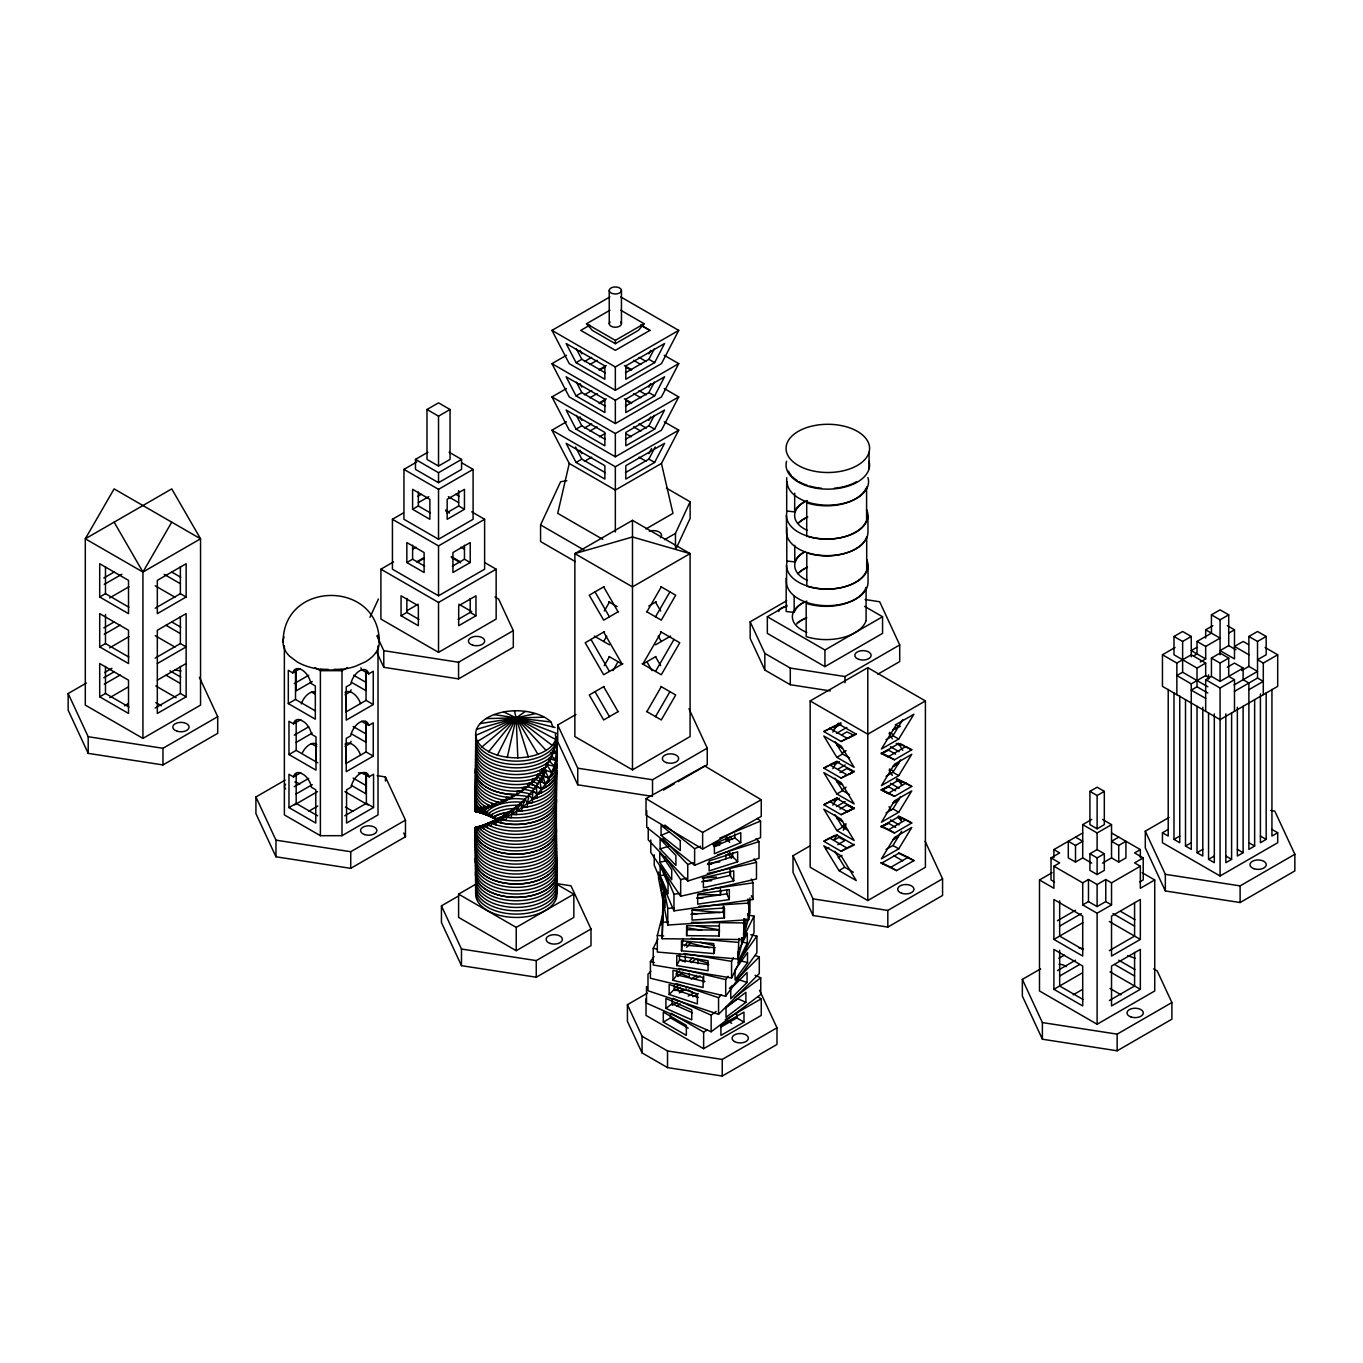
<?xml version="1.0" encoding="UTF-8"?>
<svg xmlns="http://www.w3.org/2000/svg" width="1363" height="1363" viewBox="0 0 1363 1363"><rect width="100%" height="100%" fill="white"/><g stroke="black" fill="none" stroke-linecap="round" stroke-linejoin="round"><path stroke-width="1.5" d="M744.283 919.105L743.67 939.55L662.197 938.732L663.048 893.464M663.117 904.572L662.622 921.303L662.622 911.319M662.197 938.732L663.117 908.065M686.816 929.77L719.391 930.094L719.221 935.989L686.628 935.648L686.816 925.784M698.06 894.605L720.465 894.827L720.584 890.908M743.67 939.55L743.789 918.832M532.32 799.059L532.95 790.472L537.192 794.493L537.192 797.832L532.32 799.059L537.192 794.493M476.334 782.038A40.737 23.529 0 0 0 491.77 806.64L496.422 804.8L496.592 802.858M556.036 743.022L556.581 736.65L556.036 743.022A40.737 23.529 0 0 1 508.757 760.724A40.737 23.529 0 0 1 476.079 734.214M555.388 740.91A40.737 23.529 0 0 1 557.092 746.975L556.496 753.364L550.465 753.006M485.313 807.288A32.593 18.826 0 0 0 483.269 812.058L483.269 808.719L483.269 812.058L475.176 811.53L484.018 812.927A32.593 18.826 0 0 1 489.521 806.197M283.112 642.314C282.788 579.837 379.578 579.837 379.272 642.314M483.541 812.041L484.018 809.605L484.018 812.927L475.517 811.53L484.018 812.927M554.417 749.411L555.661 743.108L554.417 749.411A40.737 23.529 0 0 1 506.065 763.723A40.737 23.529 0 0 1 476.079 737.57M550.72 753.16L556.803 753.535L555.559 759.838L549.664 759.021M532.95 790.472L529.065 794.799L532.422 799.246L532.422 802.568L527.311 803.437L529.134 794.936L525.045 798.957L527.362 803.625L527.362 806.947L522.114 807.424L520.87 802.807L525.079 799.11L522.114 807.424L532.422 799.246A40.737 23.529 0 0 0 555.917 773.111M507.257 757.487L516.168 717.892L514.498 711.026M566.446 421.814L551.964 430.18L569.257 463.454L557.723 513.357L602.753 539.339M555.712 819.657A40.737 23.529 0 0 1 522.387 847.224A40.737 23.529 0 0 1 475.363 827.375L475.363 830.697L475.363 827.375L479.691 827.034M743.142 938.766L737.911 959.007L657.324 952.038L657.324 935.41L663.082 913.159M660.936 924.778L662.861 917.333M714.74 949.704L713.735 953.589L681.5 950.812L682.999 939.005M737.911 959.007L738.95 938.323M747.861 903.925L748.9 899.887M743.448 924.284L744.897 918.713M742.494 938L741.523 941.714L741.523 937.727M743.448 934.268L746.345 919.105M744.198 934.728L749.957 912.477L749.957 897.91M552.254 755.477L554.145 749.275L552.254 752.155L552.254 755.477A40.737 23.529 0 0 1 503.577 766.653A40.737 23.529 0 0 1 476.062 740.927M549.119 760.298L553.923 766.142L555.848 759.941A40.737 23.529 0 0 0 556.547 750.723M549.408 761.44L551.93 755.409L549.408 758.101L549.408 761.44A40.737 23.529 0 0 1 501.073 769.482A40.737 23.529 0 0 1 476.045 744.266M556.172 756.431A40.737 23.529 0 0 1 551.964 772.344L548.795 778.171L544.774 770.095L542.27 775.411L548.795 778.171L551.93 775.683L551.93 772.361L544.57 770.01L546.614 764.524L551.657 772.242L554.213 766.227A40.737 23.529 0 0 0 556.888 756.158M484.342 812.842L485.381 810.457L485.381 813.796L476.505 811.701L485.381 813.796A32.593 18.826 0 0 1 523.716 802.517M369.969 617.286L378.437 599.039M575.237 561.573L540.566 541.554L540.566 524.925L560.602 481.752L566.838 480.781M675.469 547.926L675.469 533.376L690.121 501.788L666.405 488.09M676.321 548.147L690.121 518.417L690.121 501.788M747.844 915.101L754.029 916.123L754.029 932.769L731.573 977.987L653.235 965.021L653.235 948.392L657.92 938.971M676.747 965.583L676.747 955.599L708.079 960.796L708.079 970.763L676.747 965.583L679.541 959.927L679.541 953.947M731.573 977.987L731.573 961.358L733.447 957.593M741.864 940.623L754.029 916.123M739.206 949.312L747.299 933.025L747.299 943.009L738.303 961.085L738.303 951.118M497.274 755.375L516.168 717.892L525.079 711.571M520.819 802.96L516.73 811.002L522.046 810.951L520.819 802.96L516.56 806.351L516.73 811.002L522.046 807.612A40.737 23.529 0 0 0 555.831 779.755M648.873 353.852L650.679 350.376M625.464 372.815L648.873 359.304L654.291 348.877M654.632 362.626L664.582 343.51L625.821 365.88L625.821 379.255L654.632 362.626L648.873 359.304M648.873 387.126L650.679 383.65M620.778 296.93L678.723 330.391L661.447 363.648L615.343 390.261L569.257 363.648L551.964 330.391L609.908 296.93M625.464 406.089L648.873 392.578L654.291 382.134M654.632 395.9L664.582 376.784L625.821 399.155L625.821 412.529L654.632 395.9L648.873 392.578M648.873 420.383L650.679 416.908M664.241 355.283L678.723 363.648L661.447 396.923L615.343 423.535L569.257 396.923L551.964 363.648L566.446 355.283M625.464 439.346L648.873 425.835L654.291 415.408M654.632 429.158L664.582 410.042L625.821 432.412L625.821 445.803L654.632 429.158L648.873 425.835M648.873 453.658L651.582 448.444M664.241 388.557L678.723 396.923L661.447 430.18L615.343 456.792L569.257 430.18L551.964 396.923L566.446 388.557M625.464 472.62L648.873 459.11L655.194 446.945M654.632 462.432L664.582 443.316L625.821 465.686L625.821 479.06L654.632 462.432L648.873 459.11M569.257 463.454L615.343 490.067L661.447 463.454L678.723 430.18L664.241 421.814M545.967 767.148L549.068 761.321L545.967 763.825L545.967 767.148A40.737 23.529 0 0 1 498.568 772.191A40.737 23.529 0 0 1 475.994 747.606M539.561 780.59L542.491 775.496L549.068 778.256L549.068 781.578L545.404 783.81L539.561 780.59L542.491 778.818A32.593 18.826 0 0 1 539.68 780.743L536.358 785.599L541.418 789.245L545.558 787.32A40.737 23.529 0 0 0 556.837 770.521M142.928 738.388L200.548 705.114L200.548 538.794L114.117 488.891L85.307 538.794L85.307 705.114L142.928 738.388L142.928 572.051L171.738 522.148M604.286 611.033L609.431 602.139M603.673 641.496L606.739 636.163M604.286 665.655L609.431 656.745M612.924 670.647L618.069 661.736M646.88 611.834L661.294 586.891M655.518 616.826L669.932 591.866M642.808 664.088L661.294 632.074M655.518 671.431L674.004 639.417M646.88 711.639L661.294 686.679M655.518 716.631L669.932 691.671M832.844 732.05L838.279 723.157M832.844 768.647L837.189 761.525M832.844 805.226L837.189 798.122M886.052 739.7L892.969 735.713L902.715 719.766M833.952 840L837.206 834.684M898.728 739.036L913.892 714.246L896.598 724.213L881.435 749.02L898.728 739.036L892.969 735.713M843.322 830.22L845.503 826.659M886.052 776.297L892.969 772.31L900.568 759.873M898.728 775.632L911.762 754.301L894.469 764.285L881.435 785.616L898.728 775.632L892.969 772.31M886.052 812.893L892.969 808.906L900.568 796.469M898.728 812.229L911.762 790.898L894.469 800.882L881.435 822.213L898.728 812.229L892.969 808.906M886.052 849.49L892.969 845.503L901.659 831.277M898.728 848.825L911.762 827.494L894.469 837.478L881.435 858.809L898.728 848.825L892.969 845.503M552.697 726.53L551.061 721.93A40.737 23.529 0 0 0 489.283 716.734A40.737 23.529 0 0 0 491.14 752.751A40.737 23.529 0 0 0 552.271 745.442L556.036 739.7M541.878 772.668L545.541 767.113L541.878 769.328L541.878 772.668A40.737 23.529 0 0 1 495.979 774.746A40.737 23.529 0 0 1 476.011 750.792M511.346 814.188L516.475 806.487L516.628 814.529L511.346 814.188L516.628 811.206A40.737 23.529 0 0 0 555.865 783.163M503.203 800.064L501.243 802.977L496.353 805.005L496.353 801.683L501.311 802.79L506.406 800.388L501.243 799.655L501.243 802.977A40.737 23.529 0 0 1 476.386 775.479M553.923 766.142L555.848 763.28L555.848 759.941L549.902 759.106M503.901 815.142L500.937 819.521L500.937 822.86L496.285 821.378L503.901 815.142L496.285 821.378L500.937 819.521A40.737 23.529 0 0 0 541.878 815.653A40.737 23.529 0 0 0 555.712 793.079M483.695 826.711L484.291 825.808L475.687 827.375L476.454 830.408L476.454 827.085A40.737 23.529 0 0 0 524.976 843.646A40.737 23.529 0 0 0 555.695 816.369M476.505 811.701L485.671 813.796L487.255 811.513L487.255 814.835A32.593 18.826 0 0 1 519.524 805.363M750.774 934.694L756.874 936.16L756.874 952.788L725.695 996.268L650.407 978.259L650.407 961.631L654.001 956.605M684.635 945.905L687.105 942.48L709.288 947.779M672.981 980.338L672.981 970.354L703.104 977.544L703.104 987.528L672.981 980.338L676.883 974.903L676.883 970.899M725.695 996.268L725.695 979.622L728.081 976.283M737.69 962.908L756.874 936.16M747.52 962.499L735.049 979.895L735.049 969.911L747.52 952.533L747.52 962.499L739.99 960.711M536.375 785.787L536.903 794.373L541.469 789.467L536.375 785.787L532.746 790.37L536.903 794.373L541.469 792.789L541.469 789.467A40.737 23.529 0 0 0 556.547 773.707M488.567 751.831L516.168 717.892L535.08 713.684M516.475 806.487L512.232 809.554L511.261 817.698L506.099 816.965L512.164 809.69L508.041 812.433L505.98 820.458L501.022 819.35L503.969 815.006L507.939 812.569L501.022 819.35L505.98 817.136A40.737 23.529 0 0 0 555.78 789.79M620.744 310.219L644.154 323.73L638.395 330.391L615.343 343.697L592.309 330.391L586.533 323.747L609.942 310.219M532.66 782.566L537.209 777.643L532.66 779.244L532.66 782.566A40.737 23.529 0 0 1 491.447 779.721A40.737 23.529 0 0 1 475.96 757.487M551.657 772.242L554.213 769.55L554.213 766.227L546.393 764.456M499.965 817.391L491.736 823.013L499.965 817.391L496.03 821.514L491.736 823.013L496.03 824.836L496.03 821.514A40.737 23.529 0 0 0 539.714 819.913A40.737 23.529 0 0 0 555.695 796.384M485.671 813.796L487.255 814.835L478.174 812.058L487.511 814.887L489.59 812.757L489.59 816.079A32.593 18.826 0 0 1 515.282 808.532M650.884 971.223L647.987 974.136L647.987 990.765L718.557 1014.293L759.293 973.557L759.293 956.911L755.255 955.565M686.628 947.251L690.99 942.889M676.44 974.068L679.353 971.155M689.542 960.966L692.455 958.053L708.13 963.283M669.148 994.496L669.148 984.512L697.379 993.934L697.379 1003.901L669.148 994.496L674.242 989.402L674.242 985.415M718.557 1014.293L718.557 997.665L721.453 994.751M736.02 980.201L759.293 956.911M729.358 988.396L732.323 985.432M747.077 982.45L730.772 998.738L730.772 988.754L747.077 972.466L747.077 982.45L738.252 979.503M527.617 786.962L532.49 782.396L527.617 783.64L527.617 786.962A40.737 23.529 0 0 1 475.874 760.844M481.752 747.111L516.168 717.892L543.769 717.228M483.439 810.286L484.598 809.315L475.38 810.968L475.38 807.646L476.829 810.593L483.439 810.286L475.38 810.968A40.737 23.529 0 0 1 475.431 803.897M476.573 762.156A40.737 23.529 0 0 0 522.455 790.966L527.549 786.775A32.593 18.826 0 0 1 535.165 789.143M542.27 775.411L544.774 773.417M496.234 819.316L487.562 824.274L496.234 819.316L491.379 823.099L487.562 824.274L491.379 826.421L491.379 823.099A40.737 23.529 0 0 0 537.431 824.121A40.737 23.529 0 0 0 555.678 799.689M487.511 814.887L489.59 816.079L480.458 812.604L489.828 816.147L492.384 814.188L492.384 817.51A32.593 18.826 0 0 1 511.057 812.024A32.593 18.826 0 0 0 495.536 815.858L492.571 817.63L486.778 814.375L495.536 819.197A32.593 18.826 0 0 1 502.896 816.658M676.014 973.966L679.387 971.427M691.228 962.517L696.306 958.7M677.735 975.993L682.71 972.262M677.922 976.164L681.227 973.676L689.32 977.254L689.32 973.267M674.429 988.465L677.735 985.977M676.014 990.594L679.387 988.056M691.228 979.145L696.306 975.329M665.911 1008.399L665.911 998.415L691.757 1009.881L691.757 1019.848L665.911 1008.399L672.112 1003.73L672.112 999.743M646.505 986.505L646.505 1003.134L711.162 1031.774L711.162 1015.145L716.12 1011.414M734.316 997.716L760.758 977.816L755.068 975.295M726.223 1007.444L737.809 998.738L745.885 1002.316L745.885 992.349L726.036 1007.274L726.036 1017.258L745.885 1002.316M711.162 1031.774L760.758 994.445L760.758 977.816M517.037 794.578L522.285 790.779L517.037 791.256L517.037 794.578A40.737 23.529 0 0 1 476.522 765.495M476.471 768.817A40.737 23.529 0 0 0 511.5 797.764L516.816 794.39L511.5 794.442A40.737 23.529 0 0 1 475.568 768.425M476.181 798.479A40.737 23.529 0 0 0 476.539 810.746L484.393 809.452L488.09 807.271M477.289 741.54L516.168 717.892L550.584 721.947M484.104 825.399L493.082 821.071L484.104 825.399L487.426 827.801L487.426 824.462A40.737 23.529 0 0 0 535.199 828.193A40.737 23.529 0 0 0 555.678 803.011M103.809 578.014L114.39 571.898M104.27 584.386L121.92 574.198M99.703 597.011L128.514 613.64L128.514 580.365L99.703 563.737L99.703 597.011L105.479 593.672L128.872 607.199M142.928 572.051L200.548 538.794L171.738 488.891L85.307 538.794L142.928 572.051L114.117 522.148M426.994 409.496L438.528 402.852L450.046 409.496L450.046 459.399L438.528 466.061L426.994 459.399L426.994 409.496L438.528 416.158L450.046 409.496M109.568 597.965L128.991 586.754M589.872 325.144L580.774 330.391L615.343 350.342L649.912 330.391L640.831 325.127L649.912 330.391M103.809 627.9L114.39 621.801M104.27 634.289L120.165 625.123M576.055 362.626L604.865 379.255L604.865 365.88L566.122 343.51L576.055 362.626L581.814 359.304L605.223 372.815M586.533 323.747L615.343 340.375L644.154 323.73M155.178 608.239L180.376 593.672L186.135 597.011L186.135 563.737L157.324 580.365L157.324 613.64L186.135 597.011M584.42 361.553L591.695 357.345M449.16 452.226L461.563 459.399L461.563 469.383L438.528 482.689L415.476 469.383L415.476 459.399L427.88 452.226M462.176 463.079L473.097 469.383L473.097 519.286L438.528 539.237L403.942 519.286L403.942 469.383L416.686 462.023M99.703 646.897L128.514 663.542L128.514 630.268L99.703 613.64L99.703 646.897L105.479 643.575L128.872 657.085M589.872 364.517L597.147 360.326M109.568 647.868L128.991 636.657M599.056 369.731L606.296 365.557M599.464 370.276L604.865 367.158M551.964 330.391L615.343 366.971L678.723 330.391M415.476 459.399L438.528 472.705L461.563 459.399M576.055 395.9L604.865 412.529L604.865 399.155L566.122 376.784L576.055 395.9L581.814 392.578L605.223 406.089M584.42 394.827L591.695 390.619M199.407 677.275L217.705 716.682L217.705 733.328L162.964 764.933L88.186 753.364L68.15 710.191L68.15 693.546L86.397 683.016M104.644 672.487L111.936 668.279M417.777 496.319L421.235 494.326M103.809 677.803L114.39 671.686M589.872 397.792L597.147 393.583M403.942 469.383L438.528 489.334L473.097 469.383M418.356 502.64L428.732 496.66M104.27 684.192L120.165 675.026M471.717 511.824L484.615 519.286L484.615 569.189L438.528 595.801L392.425 569.189L392.425 519.286L403.482 512.897M412.597 509.302L429.873 519.286L429.873 499.318L412.597 489.334L412.597 509.302L418.356 505.98L430.452 512.965M155.178 658.125L180.376 643.575L186.135 646.897L157.324 663.542M599.056 403.005L606.296 398.814M599.464 403.55L604.865 400.432M99.703 696.8L128.514 713.445L128.514 680.171L99.703 663.542L99.703 696.8L105.479 693.477L128.872 706.988M551.964 363.648L615.343 400.245L678.723 363.648M109.739 697.669L128.173 687.02M576.055 429.158L604.865 445.803L604.865 432.412L566.122 410.042L576.055 429.158L581.814 425.835L605.223 439.346M584.42 428.084L591.695 423.876M446.587 512.965L458.684 505.98L464.459 509.302L464.459 489.334L447.166 499.318L447.166 519.286L464.459 509.302M157.324 680.171L186.135 663.542M589.872 431.066L597.147 426.858M124.493 705.795L128.173 703.666M599.464 436.807L604.865 433.69M412.597 549.221L416.056 547.227M551.964 396.923L615.343 433.519L678.723 396.923M485.347 562.936L496.149 569.189L496.149 619.075L438.528 652.349L380.907 619.075L380.907 569.189L393.515 561.897M576.055 462.432L604.865 479.06L604.865 465.686L566.122 443.316L576.055 462.432L581.814 459.11L605.223 472.62M155.178 708.027L180.376 693.477L186.135 696.8L186.135 613.64L157.324 630.268L157.324 713.445L186.135 696.8M406.838 562.527L424.114 572.511L424.114 552.543L406.838 542.559L406.838 562.527L412.597 559.205L424.694 566.19M584.42 461.358L591.695 457.15M392.425 519.286L438.528 545.899L484.615 519.286M416.686 561.829L423.961 557.62M418.237 561.76L423.774 558.574M551.964 430.18L615.343 466.776L678.723 430.18M452.346 566.19L464.459 559.205L470.218 562.527L470.218 542.559L452.925 552.543L452.925 572.511L470.218 562.527M292.824 672.93A13.051 7.531 60 0 1 301.819 669.812L303.881 671.26A13.051 7.531 60 0 1 310.815 683.323L315.33 685.913L315.33 719.187L288.309 703.598L288.309 670.323L292.824 672.93L300.013 668.773M68.15 693.546L88.186 736.719L162.964 748.287L217.705 716.682M407.179 610.573L418.237 604.184M401.063 615.752L418.356 625.736L418.356 605.768L401.063 595.801L401.063 615.752L406.856 612.413L418.952 619.398M294.272 683.596L308.685 675.281M380.907 569.189L438.528 602.446L496.149 569.189M312.28 681.517L296.078 690.871L296.078 670.085M347.395 667.563L341.994 670.681L320.39 670.681L314.989 667.563M288.309 703.598L295.515 699.44L315.33 710.873M458.121 619.415L470.218 612.43L475.977 615.752L475.977 595.801L458.684 605.768L458.684 625.736L475.977 615.752M632.483 520.342L574.862 553.617L574.862 736.582L632.483 769.856L690.087 736.582L690.087 553.617L632.483 520.342L632.483 769.856M368.743 673.867L373.258 671.26L373.258 704.535L346.236 720.124L346.236 686.867L350.734 684.26A13.051 7.531 -60 0 1 359.747 670.749L361.808 669.829A13.051 7.531 -60 0 1 368.743 673.867L361.553 669.71A13.051 7.531 -60 0 0 360.871 667.836M293.488 723.872A13.051 7.531 60 0 1 300.422 719.834L304.545 722.22A13.051 7.531 60 0 1 311.497 734.265L315.995 736.872L315.995 770.146L288.973 754.54L288.973 721.283L293.488 723.872L300.678 719.715M345.026 694.806L350.427 691.688A13.051 7.531 60 0 1 351.109 689.831M645.96 528.946L672.964 513.357L661.447 463.454M294.272 735.151L308.685 726.837M346.236 711.81L366.051 700.378L373.258 704.535M296.078 742.443L312.28 733.073M288.973 754.54L296.18 750.383L317.783 762.854M664.565 539.663L675.469 533.376M376.887 635.822L383.787 650.679L458.564 662.248L513.306 630.643L498.637 599.073L495.008 596.96M604.03 586.669L589.259 595.205L603.673 620.148L618.427 611.629M368.743 725.423L373.258 722.833L373.258 756.09L346.236 771.697L346.236 738.422L350.734 735.816A13.051 7.531 -60 0 1 359.747 722.305L361.808 721.385A13.051 7.531 -60 0 1 368.743 725.423L361.553 721.266M376.887 652.451L383.787 667.325L458.564 678.893L513.306 647.289L513.306 630.643M377.125 775.649L385.439 776.944L405.475 820.117L405.475 836.746L350.734 868.35L275.956 856.782L255.92 813.609L255.92 796.98L285.106 780.113M345.026 746.379L350.427 743.261A13.051 7.531 60 0 1 351.109 741.387M293.488 776.91A13.051 7.531 60 0 1 300.422 772.872L304.545 775.24A13.051 7.531 60 0 1 311.497 787.303L315.773 789.773L315.773 823.048L288.973 807.578L288.973 774.303L293.488 776.91L300.678 772.753M294.272 786.724L308.685 778.409M346.236 763.365L366.051 751.933L373.258 756.09M296.078 793.999L312.28 784.645M288.973 807.578L296.18 803.42L317.613 815.79M294.561 804.851L317.528 791.596M604.388 631.665L585.187 642.757L603.673 674.753L622.874 663.662M648.805 606.024L656.25 601.73M308.566 811.343L317.783 806.01M369.066 776.808L373.564 774.201L373.564 807.475L346.56 823.065L346.56 789.807L351.058 787.201A13.051 7.531 -60 0 1 360.071 773.69A13.051 7.531 -60 0 1 369.066 776.808L361.877 772.651M344.754 815.79L366.374 803.318L373.564 807.475M655.518 644.818L670.647 636.095M284.373 645.738L284.373 814.904L320.39 835.689L341.994 835.689L378.011 814.904L378.011 645.738M604.03 686.475L589.259 694.994L603.673 719.954L618.427 711.435M642.552 664.224L655.876 656.54M652.519 796.384L577.742 784.815L557.706 741.659L557.706 725.014L575.953 714.485M255.92 796.98L275.956 840.153L350.734 851.722L405.475 820.117M830.254 690.905L790.284 684.72L764.83 670.017L750.178 638.429L750.178 621.801L786.672 600.742M864.568 606.348L882.56 616.74L882.56 633.369L824.939 666.643L767.335 633.369L767.335 616.74L787.133 605.308M797.287 622.721L804.664 618.461M767.335 616.74L824.939 649.998L882.56 616.74M557.706 725.014L577.742 768.187L652.519 779.755L707.244 748.151L688.962 708.743M555.831 883.735L573.84 894.145L573.84 917.418L516.219 950.693L458.598 917.418L458.598 894.145L476.607 883.735M556.411 883.565L570.961 885.814L590.997 928.987L590.997 945.632L536.255 977.22L461.478 965.668L441.442 922.495L441.442 905.85L457.866 896.377M750.178 621.801L764.83 653.388L790.284 668.074L844.975 676.542L899.716 644.938L879.68 601.764L865.147 599.516M810.167 700.94L867.788 667.666L925.409 700.94L925.409 867.26L867.788 900.534L810.167 867.26L810.167 700.94L867.788 734.197L925.409 700.94M663.457 790.063L674.412 783.742M678.058 781.646L707.244 764.779L707.244 748.151M877.823 674.208L899.716 661.566L899.716 644.938M823.814 731.522L838.978 724.213L856.271 734.197L841.107 741.489L823.814 731.522L840.954 722.714M834.19 728.063L841.107 724.077M836.49 733.379L846.866 727.399M841.687 734.896L846.866 731.897L854.311 735.475M458.598 894.145L516.219 927.402L573.84 894.145M841.107 741.489L856.339 733.601M848.962 737.843L854.141 734.844M842.624 752.649L846.082 750.655M836.848 757.334L854.141 767.318L841.107 745.987L823.814 736.003L836.848 757.334L842.624 754.012L849.541 757.998M823.814 768.102L836.848 761.832L854.141 771.816L841.107 778.086L823.814 768.102L828.142 765.614M834.19 764.66L839.369 761.661M838.228 768.988L845.145 764.984M839.949 772.48L846.866 768.493L852.454 771.185M841.107 778.086L854.311 771.168M848.962 774.423L852.42 772.429M881.265 752.887L888.71 756.465L906.003 746.481L911.762 749.803L894.469 759.787L881.435 753.518L898.728 743.534L911.762 749.803M441.442 905.85L461.478 949.023L536.255 960.591L590.997 928.987M842.624 789.245L846.082 787.235M836.848 793.93L854.141 803.914L841.107 782.583L823.814 772.6L836.848 793.93L842.624 790.608L849.541 794.595M823.814 804.698L836.848 798.428L854.141 808.412L841.107 814.682L823.814 804.698L837.035 797.798M898.728 763.11L892.969 766.449L898.558 763.757M834.19 801.257L839.369 798.258M836.49 806.572L845.145 801.58M839.949 809.077L846.866 805.09L854.311 808.668M841.107 814.682L854.311 807.765M847.224 812.024L852.42 809.026M881.265 789.467L888.71 793.062L906.003 783.078L911.762 786.4L894.469 796.384L881.435 790.114L898.728 780.13L911.762 786.4M842.624 825.825L846.082 823.831M925.136 841.295L942.566 878.828L942.566 895.474L887.824 927.079L813.047 915.51L793.01 872.337L793.01 855.708L809.435 846.219M836.848 830.527L854.141 840.511L841.107 819.18L823.814 809.196L836.848 830.527L845.929 825.143M1205.676 676.389L1205.676 663.082L1197.021 668.074L1173.986 654.768L1173.986 636.47L1182.624 631.478L1191.262 636.47L1191.262 656.847M1193.426 656.012L1197.021 653.933L1197.021 641.462L1211.434 633.131L1211.434 614.832L1220.072 609.857L1228.71 614.832L1228.71 645.619L1220.072 650.611L1234.486 658.925L1234.486 629.808L1227.279 625.651M823.814 841.295L836.848 835.025L854.141 845.009L841.107 851.279L823.814 841.295L829.573 837.972L846.866 847.956L854.311 844.361M898.728 799.706L892.969 803.046L898.558 800.354M833.798 840.324L838.978 837.325L844.736 840.647L837.819 844.651M1173.986 636.47L1182.624 641.462L1191.262 636.47M1211.434 614.832L1220.072 619.824L1228.71 614.832M1265.085 647.476L1277.693 654.768L1277.693 686.373L1220.072 719.63L1162.452 686.373L1162.452 654.768L1175.059 647.476M1205.676 638.123L1205.676 629.808L1212.866 625.651M825.944 849.268L828.823 847.599M841.107 851.279L846.866 847.956M1196.663 647.476L1191.262 650.611L1205.676 658.925L1205.676 646.437L1220.072 638.123L1205.676 629.808M838.296 857.685L841.976 855.555M1162.452 654.768L1176.865 663.082L1191.262 654.768L1205.676 663.082M1228.71 633.131L1234.486 629.808M881.265 826.063L888.71 829.658L906.003 819.674L911.762 822.996L894.469 832.98L881.435 826.711L898.728 816.727L911.762 822.996M838.978 870.599L856.271 880.566L841.107 855.777L823.814 845.793L838.978 870.599L844.736 867.26L853.391 872.252M893.719 838.995L896.598 837.325M1207.822 686.782L1182.624 672.232L1176.865 675.554L1191.262 683.868L1205.676 675.554L1209.271 677.632M1200.275 662.043L1205.676 658.925M1254.641 699.679L1254.641 846.048L1248.883 849.37L1248.883 683.033L1243.124 679.711L1243.124 668.074L1220.072 681.381L1211.434 676.389L1211.434 658.09L1220.072 653.098L1228.71 658.09L1228.71 676.389L1234.486 679.711L1234.486 711.316M1234.128 684.908L1257.521 671.397L1248.883 666.405L1248.883 636.47L1257.521 631.478L1266.176 636.47L1266.176 654.768L1257.521 659.743L1263.297 663.082L1277.693 654.768M759.549 990.288L776.978 1027.821L776.978 1044.467L722.237 1076.054L667.529 1067.604L642.075 1052.9L627.423 1021.33L627.423 1004.684L647.493 993.099M1211.434 658.09L1220.072 663.082L1228.71 658.09M1248.883 636.47L1257.521 641.462L1266.176 636.47M1205.676 711.316L1205.676 679.711L1211.434 676.389M1227.279 667.24L1234.486 663.082L1243.124 668.074M1207.822 693.017L1197.021 686.782L1191.262 690.104L1205.676 698.418M674.821 990.475L680.222 987.357M694.636 979.043L700.037 975.925M881.52 862.779L890.84 867.26L908.116 857.293L913.892 860.615L896.598 870.599L881.435 863.307L898.728 853.323L913.892 860.615M679.37 991.174L682.914 989.129M679.268 992.911L686.356 988.805M1241.676 670.562L1248.883 666.405M1205.676 679.711L1220.072 688.025L1234.486 679.711M672.283 1005.247L677.598 1002.18M688.23 996.046L693.563 992.98L688.145 989.845M676.627 1006.064L680.222 1003.986M692.83 996.711L698.231 993.593M1234.486 691.348L1257.521 678.041L1263.297 681.381L1248.883 689.695M663.304 1022.08L686.356 1035.386L686.356 1025.402L663.304 1012.096L663.304 1022.08L670.511 1017.922L688.23 1028.162M1089.923 791.375L1097.113 787.218L1104.32 791.375L1104.32 824.632L1097.113 828.806L1089.923 824.632L1089.923 791.375L1097.113 795.532L1104.32 791.375M793.01 855.708L813.047 898.864L887.824 910.433L942.566 878.828M671.226 1013.339L703.632 1032.064L707.244 1029.985M725.252 1019.592L761.253 998.789L761.253 1015.418L703.632 1048.692L646.011 1015.418L646.011 998.789M720.806 1027.14L736.77 1017.922L743.977 1022.08L743.977 1012.096L720.925 1025.402L720.925 1035.386L743.977 1022.08M1091.712 863.103L1082.716 857.906L1082.716 824.632L1091.712 819.436M1053.906 857.617L1053.906 849.592L1082.716 832.963M1054.485 881.963L1051.026 879.97L1051.026 857.906L1059.664 852.914L1053.906 849.592M1082.716 857.906L1075.509 862.063L1068.302 857.906L1068.302 841.278L1075.509 845.435L1082.716 841.278L1075.509 837.121M1082.716 824.632L1097.113 832.963L1111.526 824.632L1111.526 857.906L1102.531 863.103M1142.143 872.695L1154.734 879.97L1154.734 990.969L1097.113 1024.243L1039.492 990.969L1039.492 879.97L1053.906 888.284L1053.906 866.221L1059.664 862.898L1051.026 857.906M627.423 1004.684L642.075 1036.272L667.529 1050.958L722.237 1059.426L776.978 1027.821M1039.492 879.97L1052.1 872.695M1089.923 853.749L1097.113 849.592L1104.32 853.749L1104.32 870.378L1097.113 874.535L1089.923 870.378L1089.923 853.749L1097.113 857.906L1104.32 853.749M1118.733 837.121L1111.526 841.278L1118.733 845.435L1125.923 841.278L1125.923 857.906L1118.733 862.063L1111.526 857.906M1270.657 810.474L1274.814 811.121L1294.85 854.294L1294.85 870.923L1240.109 902.527L1165.331 890.959L1145.295 847.786L1145.295 831.157L1169.028 817.459M1271.935 829.42L1277.693 832.742L1277.693 842.726L1220.072 875.983L1162.452 842.726L1162.452 832.742L1168.21 829.42M1053.906 866.221L1082.716 882.849L1088.475 879.527L1097.113 884.519L1105.768 879.527L1111.526 882.849L1140.337 866.221L1140.337 888.284L1154.734 879.97M1140.337 857.617L1140.337 849.592L1134.578 852.914L1143.216 857.906L1143.216 879.97L1139.758 881.963M1173.986 693.017L1173.986 839.387L1179.745 836.064M1143.216 857.906L1134.578 862.898L1140.337 866.221M1082.716 882.849L1082.716 904.913L1088.475 901.59L1097.113 906.582L1105.768 901.59L1111.526 904.913L1111.526 882.849M1185.503 699.679L1185.503 846.048L1191.262 842.726M1057.501 920.707L1075.509 910.297M1059.664 926.107L1081.268 913.636M1197.021 706.324L1197.021 852.693L1202.796 849.37M1082.716 904.913L1097.113 913.227L1111.526 904.913M1053.906 939.414L1082.716 956.042L1082.716 916.123L1053.906 899.495L1053.906 939.414L1083.074 922.564M1208.555 712.985L1208.555 859.354L1214.314 856.032M1153.609 968.854L1157.238 970.967L1171.89 1002.538L1171.89 1019.183L1117.149 1050.788L1042.388 1039.219L1022.352 996.046L1022.352 979.401L1040.599 968.872M1058.847 958.342L1064.316 955.173M1231.607 712.985L1231.607 859.354L1225.831 862.677L1225.831 713.888M1243.124 706.324L1243.124 852.693L1237.365 856.032L1237.365 707.244M1266.176 693.017L1266.176 839.387L1260.417 842.726L1260.417 693.937M1277.693 832.742L1271.935 836.064L1271.935 689.405M1057.501 970.592L1075.509 960.199M1059.664 976.01L1079.479 964.578M1109.363 950.641L1134.578 936.091L1134.578 902.459M1053.906 989.317L1082.716 1005.945L1082.716 966.026L1053.906 949.398L1053.906 989.317L1059.664 985.994L1083.074 999.505M1060.244 985.653L1082.375 972.875M1140.337 939.414L1111.526 956.042L1111.526 916.123L1140.337 899.495L1140.337 939.414L1109.363 921.524M1145.295 831.157L1165.331 874.33L1240.109 885.899L1294.85 854.294M1073.158 994.837L1082.375 989.504M1109.363 1000.544L1134.578 985.994L1140.337 989.317L1140.337 949.398L1111.526 966.026L1111.526 1005.945L1140.337 989.317M1022.352 979.401L1042.388 1022.574L1117.149 1034.142L1171.89 1002.538M646.028 798.616L704.637 765.921L761.253 799.774L761.253 816.403L702.626 849.081L646.028 815.244L646.028 798.616L702.626 832.452L702.626 849.081M702.626 832.452L761.253 799.774M493.082 821.071L481.071 826.199L483.831 828.823L483.831 825.501A40.737 23.529 0 0 0 532.797 832.163A40.737 23.529 0 0 0 555.644 806.283M506.099 816.965L511.261 814.375A40.737 23.529 0 0 0 555.78 786.451M900.415 726.275L892.969 729.852L898.728 726.53L895.27 724.52M837.035 761.201L829.573 764.779L846.866 774.763M883.292 752.24L887.023 750.451M881.265 753.773L888.71 750.195L895.627 754.182M888.88 786.144L881.435 789.739L888.352 793.726M881.265 790.37L888.71 786.792L895.627 790.779M831.447 837.069L835.161 835.28M881.214 826.438L888.795 822.792M881.128 827.034L888.71 823.371L895.627 827.375M892.697 839.761L898.285 837.069M490.51 805.942L483.967 808.992A40.737 23.529 0 0 1 476.249 788.666M499.114 817.749L495.774 819.282L490.782 815.602L495.791 818.89M475.466 735.492L516.168 717.892L555.065 727.518M680.512 840.767L661.089 825.365L661.089 835.349L669.335 831.89M664.888 825.058L694.619 848.689L700.446 846.236M719.834 838.109L760.554 821.02L760.554 837.666L694.619 865.318L646.726 827.256L646.726 810.627M714.059 846.559L734.776 837.87L740.773 842.624L714.399 853.698L714.399 843.714L740.773 832.657L740.773 842.624M484.206 808.855L480.883 806.453L480.883 809.775L487.852 807.356L480.883 809.775A40.737 23.529 0 0 1 476.181 791.954M481.071 826.199L490.186 822.553L478.652 826.779L480.781 829.607L480.781 826.268M474.937 811.292L483.729 810.304L475.738 811.002L474.937 807.969L474.937 811.292L483.354 811.172M487.596 807.952L491.873 806.453L487.596 804.63L487.596 807.952A40.737 23.529 0 0 1 476.249 785.344M478.43 810.389A40.737 23.529 0 0 1 476.164 795.328A40.737 23.529 0 0 0 476.573 807.441L476.573 810.764L486.097 808.378L478.43 810.389L478.43 807.066L481.19 809.69L486.37 807.884M660.101 848.945L675.912 865.403L675.912 855.419L660.101 838.961L660.101 848.945L669.012 846.082M662.878 838.535L687.753 864.432L693.699 862.54M717.449 854.925L759.021 841.618L759.021 858.264L687.753 881.06L648.243 839.915L648.243 827.443M707.993 864.534L732.715 856.628L737.639 861.774L709.135 870.906L709.135 860.922L737.639 851.79L737.639 861.774M476.42 729.375L516.168 717.892L556.871 733.567M481.19 809.69L485.892 808.498M712.747 844.685L720.874 842.845M659.76 862.268L671.703 879.765L671.703 869.798L659.76 852.284L659.76 862.268L667.342 860.547M665.127 856.833L680.665 879.595L686.816 878.198M707.295 873.547L756.482 862.353L756.482 878.982L680.665 896.224L650.798 852.454L650.798 839.983M701.689 881.793L730.006 875.37L733.737 880.839L703.41 887.739L703.41 877.755L733.737 870.855L733.737 880.839M475.687 827.375L484.291 825.808M527.549 786.775L522.455 787.644L522.455 790.966M484.564 825.825L476.794 827.102L478.243 830.05L478.243 826.728L485.722 824.871L476.794 827.102L478.243 826.728A40.737 23.529 0 0 0 527.72 839.898A40.737 23.529 0 0 0 555.644 812.893M480.083 723.617L516.168 717.892L555.934 739.683M713.633 846.099L719.766 845.213M707.499 863.614L719.766 861.859M660.169 875.591L668.04 893.855L668.04 883.871L660.169 865.607L660.169 875.591L666.098 874.739M662.469 867.618L673.969 894.247L680.205 893.344M703.087 890.039L707.261 889.443M711.418 888.846L753.023 882.866L753.023 899.495L673.969 910.876L654.24 865.232L654.24 854.822M697.192 898.149L726.837 893.872L729.307 899.58L697.686 904.129L697.686 894.145L729.307 889.596L729.307 899.58M484.393 809.452L478.703 810.252L476.573 807.441M475.295 827.631L479.367 827.171M707.499 864.346L711.69 864.074M702.201 878.011L716.376 877.073M703.325 881.248L711.69 880.702M661.311 888.983L665.008 907.673L665.008 897.689L661.311 878.999L661.311 888.983L665.365 888.71M662.554 881.98L667.768 908.388L674.004 907.979M698.912 906.344L748.73 903.073L748.73 919.701L667.768 925.034L658.55 878.283L658.55 872.047M690.905 914.266L723.293 912.137L724.435 917.963L692.063 920.093L692.063 910.126L724.435 907.997L724.435 917.963M479.35 827.716L474.971 827.614L474.971 830.936A40.737 23.529 0 0 0 519.763 854.056A40.737 23.529 0 0 0 555.746 826.285M486.199 718.591L516.168 717.892L552.271 745.442M479.333 827.614L474.971 827.614A40.737 23.529 0 0 0 519.746 850.751A40.737 23.529 0 0 0 555.712 822.979M328.244 669.352L320.39 669.352L320.39 835.689M334.139 669.352L341.994 669.352L341.994 835.689M696.8 897.91L703.121 897.978M662.197 922.104L668.449 922.172M691.433 922.393L743.67 922.921M719.221 926.005L686.628 925.681L686.628 935.648M692.029 910.092L720.243 912.529M692.523 913.466L696.697 913.823M657.324 935.41L663.679 935.955M691.245 938.34L737.911 942.361M682.999 944.985L715.234 947.779M804.545 501.754A32.593 18.826 0 0 0 794.68 511.909L786.69 510.989L786.69 477.714M804.63 551.776A32.593 18.826 0 0 0 794.782 561.931L786.792 560.994L786.792 527.737M804.017 602.259A32.593 18.826 0 0 0 794.169 612.396L786.178 611.476L786.178 578.202M494.36 714.655L516.168 717.892L546.137 750.468M174.822 669.983L181.04 670.954M358.435 772.77L366.732 774.048M1079.189 948.137L1083.398 948.784M1127.576 955.616L1135.43 958.359M696.391 926.005L719.374 929.822M686.884 927.76L701.57 930.196M741.421 942.037L747.299 943.009M653.235 948.392L657.358 949.074M684.158 953.504L731.573 961.358M679.541 959.927L708.794 964.765M700.275 942.293L714.331 945.666M650.407 961.631L654.479 962.602M678.893 968.429L725.695 979.622M676.883 974.903L704.995 981.616M496.422 804.8L491.77 803.318L491.77 806.64M680.035 960.097L685.316 961.869L685.316 955.872M676.201 983.541L718.557 997.665M674.242 989.402L698.435 997.477M673.135 998.295L711.162 1015.145M672.112 1003.73L692.421 1012.743M492.384 817.51L483.354 813.353L492.384 817.51L489.828 816.147M504.02 712.082L516.168 717.892L537.976 754.403M900.415 743.789L904.129 745.595M837.035 745.459L842.624 748.151L836.848 744.828M896.684 778.597L906.003 783.078M846.696 767.846L852.284 770.538M837.035 782.055L842.624 784.747M898.558 816.079L906.003 819.674M846.696 804.443L852.284 807.135M837.035 818.652L842.624 821.344M898.643 852.727L908.116 857.293M492.571 817.63L495.536 819.197L495.536 815.858M1248.525 644.58L1243.124 641.462L1234.486 646.437L1248.883 654.768M1228.71 645.619L1235.917 649.776M1197.021 641.462L1205.676 646.437M639.008 357.345L646.283 361.553M633.539 360.326L640.831 364.517M624.407 365.557L631.648 369.731M625.821 367.158L631.239 370.276M639.008 390.619L646.283 394.827M633.539 393.583L640.831 397.792M624.407 398.814L631.648 403.005M625.821 400.432L631.239 403.55M639.008 423.876L646.283 428.084M633.539 426.858L640.831 431.066M625.821 433.69L631.239 436.807M639.008 457.15L646.283 461.358M1260.417 836.064L1266.176 839.387M1248.883 842.726L1254.641 846.048M1237.365 849.37L1243.124 852.693M1225.831 856.032L1231.607 859.354M1162.452 832.742L1168.21 836.064L1168.21 689.405M1173.986 839.387L1179.745 842.726L1179.745 696.05M1185.503 846.048L1191.262 849.37L1191.262 683.868M1197.021 852.693L1202.796 856.032L1202.796 707.244M1208.555 859.354L1214.314 862.677L1214.314 713.888M1102.531 819.436L1111.526 824.632M1111.526 832.963L1140.337 849.592M660.919 586.669L675.69 595.205L661.294 620.148L646.522 611.629M540.566 524.925L584.369 550.209M889.511 732.357L892.969 734.35M896.207 743.363L899.665 745.357M455.804 494.326L459.263 496.319M890.448 746.685L899.086 751.677M448.325 496.66L458.684 502.64M888.71 756.465L894.469 759.787M883.173 754.131L888.352 757.129M829.573 728.183L846.866 738.167M608.699 601.73L617.098 606.569M660.561 631.665L679.762 642.757L661.294 674.753L642.075 663.662M445.616 510.069L449.16 512.113M445.803 511.006L449.432 513.101M889.511 768.936L892.969 770.947M896.207 779.96L901.386 782.958M1120.522 911.336L1134.936 919.667M890.448 783.282L899.086 788.274M1112.958 913.636L1134.578 926.107M888.71 793.062L894.469 796.384M461.001 547.227L464.459 549.221M594.302 636.095L609.431 644.818M451.255 556.581L460.353 561.829M451.426 557.501L460.643 562.834M836.848 781.408L841.175 783.912M897.927 817.544L901.386 819.555M609.074 656.54L622.397 664.224M660.919 686.475L675.69 694.994L661.294 719.954L646.522 711.435M890.448 819.879L899.086 824.871M1118.733 960.199L1134.936 969.553M888.71 829.658L894.469 832.98M1114.764 964.578L1134.578 976.01M829.573 801.376L846.866 811.36M1083.074 949.602L1059.664 936.091L1059.664 900.892M1110.027 971.819L1133.999 985.653M836.848 818.004L841.175 820.509M458.803 604.184L471.717 611.629M893.6 855.555L902.817 860.888M847.803 830.186L842.624 827.205L835.008 814.75M1110.027 988.448L1121.085 994.837M890.84 867.26L896.598 870.599M880.685 862.66L883.565 864.329M353.63 675.23L365.914 682.335M171.772 572.068L180.751 577.265M164.207 574.368L180.376 583.705M351.688 682.437L365.744 690.547L365.744 671.84M155.229 585.817L174.992 597.215M311.377 692.012L314.989 694.091M171.772 621.971L180.751 627.167M353.136 726.513L365.744 733.788M166.013 625.293L180.376 633.591M351.33 733.788L365.744 742.119L365.744 721.317M155.229 635.703L174.992 647.118M757.658 996.711L761.253 998.789M311.377 743.585L316.778 746.703M169.966 670.835L180.751 677.053M353.136 778.086L365.744 785.361M166.013 675.196L180.376 683.493M351.33 785.361L365.744 793.675L365.744 772.889M344.907 791.63L368.095 805.005M155.825 685.964L176.117 697.669M728.012 1021.177L731.692 1023.306M345.452 807.083L352.813 811.343M155.825 702.592L161.362 705.795M553.463 744.726L556.751 746.975L556.581 740.586L556.751 746.975M490.476 815.5L495.536 819.197M757.249 818.396L760.554 821.02M661.089 835.349L680.256 850.563L680.256 840.596M553.446 750.877L556.496 753.364L557.041 746.992M551.436 755.749L555.559 759.838L556.803 753.535M756.107 838.586L759.021 841.618M729.648 836.456L732.527 839.455M726.837 836.865L729.665 839.795M754.097 858.86L756.482 862.353M729.682 842.453L726.104 837.189L726.104 841.192M729.682 852.437L733.26 857.685M727.944 853.204L731.488 858.4M898.387 743.227L902.749 750.349M889.051 733.481L892.305 738.814M898.387 779.823L901.659 785.156M889.051 770.078L892.305 775.411M898.387 816.42L901.659 821.753M889.051 806.675L891.215 810.218M835.008 741.574L842.624 754.012M835.008 778.171L842.624 790.608M834.957 851.279L844.736 867.26M655.518 602.139L660.663 611.033M658.21 636.163L661.294 641.496M655.518 656.745L660.663 665.655M603.673 586.891L618.069 611.834M646.88 661.736L652.025 670.647M595.018 591.866L609.431 616.826M603.673 632.074L622.141 664.088M590.946 639.417L609.431 671.431M603.673 686.679L618.069 711.639M595.018 691.671L609.431 716.631M580.008 350.376L581.814 353.852M576.396 348.877L581.814 359.304M580.008 383.65L581.814 387.126M576.396 382.134L581.814 392.578M580.008 416.908L581.814 420.383M576.396 415.408L581.814 425.835M580.008 450.182L581.814 453.658M575.493 446.945L581.814 459.11M403.721 832.997L405.475 836.746M751.388 879.05L753.023 882.866M751.388 895.695L753.023 899.495M542.491 775.496L545.404 783.81L549.068 778.256A40.737 23.529 0 0 0 556.888 763.859M528.333 756.976L516.168 717.892L517.838 758.032M747.929 899.001L748.73 903.073M747.52 913.602L748.73 919.701M555.405 734.231L556.257 740.586L555.405 737.57A40.737 23.529 0 0 1 556.598 740.569M557.092 890.584L556.394 884.212L557.092 890.584A40.737 23.529 0 0 1 512.795 914.011A40.737 23.529 0 0 1 476.215 886.495M621.443 290.455A6.116 3.527 0 0 1 612.277 293.522A6.116 3.527 0 0 1 612.277 287.406A6.116 3.527 0 0 1 621.443 290.455L621.46 323.73M615.343 340.375L615.343 343.697M609.227 290.472L609.244 323.747M1263.297 663.082L1263.297 694.687M1257.521 641.462L1257.521 678.041M1240.109 885.899L1240.109 902.527M1220.072 619.824L1220.072 654.768M1220.072 663.082L1220.072 681.381M1220.072 688.025L1220.072 875.983M1208.555 674.889L1208.555 679.132M1197.021 668.074L1197.021 686.782M1182.624 641.462L1182.624 672.232M1176.865 663.082L1176.865 694.687M1165.331 874.33L1165.331 890.959M1134.578 952.362L1134.578 985.994M1118.733 845.435L1118.733 862.063M1117.149 1034.142L1117.149 1050.788M1105.768 879.527L1105.768 901.59M1097.113 795.532L1097.113 828.806M1097.113 832.963L1097.113 849.592M1097.113 857.906L1097.113 874.535M1097.113 884.519L1097.113 906.582M1097.113 913.227L1097.113 1024.243M1088.475 879.527L1088.475 901.59M1075.509 845.435L1075.509 862.063M1059.664 950.267L1059.664 985.994M1042.388 1022.574L1042.388 1039.219M887.824 910.433L887.824 927.079M869.066 452.175A41.759 24.108 0 0 1 801.546 467.134A41.759 24.108 0 0 1 812.859 425.886A41.759 24.108 0 0 1 869.066 452.175L869.066 468.804M868.044 565.526L868.044 582.154A40.737 23.529 0 0 1 827.307 605.683A40.737 23.529 0 0 1 786.57 582.154L786.57 565.526M867.958 515.504L867.958 532.149A40.737 23.529 0 0 1 827.205 555.661A40.737 23.529 0 0 1 786.468 532.149L786.468 515.504M867.788 667.666L867.788 900.534M866.595 486.932L866.595 520.206A40.737 23.529 0 0 1 806.709 536.102L806.709 502.828A40.737 23.529 0 0 0 865.846 488.721M844.975 676.542L844.975 682.778M824.939 649.998L824.939 666.643M813.047 898.864L813.047 915.51M794.782 545.285L794.782 561.931M794.68 493.185L794.68 511.909M794.169 595.767L794.169 612.396M790.284 668.074L790.284 684.72M764.83 653.388L764.83 670.017M736.77 1013.936L736.77 1017.922M734.776 833.883L734.776 837.87M732.715 852.642L732.715 856.628M730.534 871.144L730.534 875.302M730.006 869.373L730.006 875.37M726.837 889.886L726.837 893.872M725.9 854.737L725.9 858.894M724.281 906.889L724.281 912.869M723.293 906.139L723.293 912.137M722.237 1059.426L722.237 1076.054M720.465 888.829L720.465 894.827M719.391 924.114L719.221 935.989M713.735 953.589L713.735 943.605L681.5 940.828L681.5 950.812M703.632 975.925L703.632 982.161M703.632 1032.064L703.632 1048.692M697.992 959.501L697.992 963.658M694.619 848.689L694.619 865.318M687.753 864.432L687.753 881.06M680.665 879.595L680.665 896.224M673.969 894.247L673.969 910.876M670.511 1013.936L670.511 1017.922M667.768 908.388L667.768 925.034M667.529 1050.958L667.529 1067.604M652.519 779.755L652.519 794.305M642.075 1036.272L642.075 1052.9M615.343 366.971L615.343 390.261M615.343 400.245L615.343 423.535M615.343 433.519L615.343 456.792M615.343 466.776L615.343 531.962M577.742 768.187L577.742 784.815M556.751 890.601L556.751 897.007A40.737 23.529 0 0 1 511.04 917.248A40.737 23.529 0 0 1 475.96 890.857M545.558 787.32L545.558 783.981A40.737 23.529 0 0 0 556.104 763.11M536.255 960.591L536.255 977.22M516.219 927.402L516.219 950.693M511.5 794.442L511.5 797.764M470.218 598.459L470.218 612.43M464.459 545.234L464.459 559.205M461.478 949.023L461.478 965.668M458.684 490.663L458.684 505.98M458.564 662.248L458.564 678.893M438.528 416.158L438.528 466.061M438.528 472.705L438.528 482.689M438.528 489.334L438.528 539.237M438.528 545.899L438.528 595.801M438.528 602.446L438.528 652.349M418.356 492.009L418.356 505.98M412.597 545.234L412.597 559.205M406.856 598.442L406.856 612.413M385.439 776.944L385.439 781.101M383.787 650.679L383.787 667.325M378.011 636.078L378.011 637.407M366.374 774.201L366.374 803.318M366.051 671.26L366.051 700.378M366.051 722.833L366.051 751.933M350.734 851.722L350.734 868.35M345.929 693.256L345.929 711.963M345.929 744.811L345.929 763.536M315.875 745.135L315.875 761.764M296.18 721.283L296.18 750.383M296.18 774.303L296.18 803.42M295.515 670.323L295.515 699.44M275.956 840.153L275.956 856.782M180.376 566.65L180.376 593.672M180.376 616.553L180.376 643.575M180.376 666.456L180.376 693.477M162.964 748.287L162.964 764.933M105.479 566.65L105.479 593.672M105.479 614.474L105.479 643.575M105.479 666.456L105.479 693.477M88.186 736.719L88.186 753.364M1059.085 964.323A8.144 4.702 0 0 1 1066.156 966.674M620.642 321.975A6.116 3.527 0 0 1 615.343 327.273A6.116 3.527 0 0 1 610.062 321.975M649.299 531.229A8.144 4.702 0 0 1 659.147 531.979A8.144 4.702 0 0 1 660.442 537.669M796.725 623.964A32.593 18.826 0 0 1 806.845 617.729M806.845 632.381A32.593 18.826 0 0 1 806.845 601.083M869.066 461.256A41.759 24.108 0 0 1 827.818 489.147A41.759 24.108 0 0 1 786.57 461.256M797.696 573.602A32.593 18.826 0 0 1 807.186 567.502M798.309 523.136A32.593 18.826 0 0 1 807.799 517.02M799.076 572.75A32.593 18.826 0 0 1 807.458 567.229M866.664 559.443A40.737 23.529 0 0 1 829.079 589.02A40.737 23.529 0 0 1 787.184 561.437M807.458 580.451A32.593 18.826 0 0 1 804.255 552.219M867.941 477.578A40.737 23.529 0 0 1 831.379 505.094A40.737 23.529 0 0 1 787.081 481.667M856.628 481.667A40.737 23.529 0 0 1 834.207 488.261M821.446 488.261A40.737 23.529 0 0 1 809.315 485.995M807.458 485.398A40.737 23.529 0 0 1 799.008 481.667M797.202 480.543A40.737 23.529 0 0 1 792.533 476.794M791.29 475.448A40.737 23.529 0 0 1 788.461 471.121M798.974 522.728A32.593 18.826 0 0 1 807.373 517.207M866.561 509.421A40.737 23.529 0 0 1 828.977 539.015A40.737 23.529 0 0 1 787.081 511.415M807.373 530.428A32.593 18.826 0 0 1 807.373 500.579M778.767 611.408A8.144 4.702 0 0 1 786.911 606.705M556.99 876.085A40.737 23.529 0 0 1 513.766 900.687A40.737 23.529 0 0 1 476.13 873.189M556.36 869.679A40.737 23.529 0 0 1 516.39 897.382A40.737 23.529 0 0 1 476.113 869.85M556.24 862.983A40.737 23.529 0 0 1 516.287 890.686A40.737 23.529 0 0 1 475.994 863.154M556.837 862.677A40.737 23.529 0 0 1 513.647 887.313A40.737 23.529 0 0 1 475.994 859.832M555.44 857.634A40.737 23.529 0 0 1 556.717 861.706M504.753 799.723A32.593 18.826 0 0 1 525.709 799.553M556.615 870.787A40.737 23.529 0 0 1 516.202 897.365A40.737 23.529 0 0 1 475.823 870.753M556.922 869.492A40.737 23.529 0 0 1 513.612 893.992A40.737 23.529 0 0 1 476.079 866.51M555.542 864.346A40.737 23.529 0 0 1 556.803 868.384M555.423 854.328A40.737 23.529 0 0 1 518.008 883.991A40.737 23.529 0 0 1 475.943 856.492M555.9 842.828A40.737 23.529 0 0 1 514.601 870.718A40.737 23.529 0 0 1 476.386 841.397M555.9 839.506A40.737 23.529 0 0 1 514.601 867.379A40.737 23.529 0 0 1 476.386 838.058M556.002 846.133A40.737 23.529 0 0 1 514.686 874.024A40.737 23.529 0 0 1 476.488 844.702M555.831 832.878A40.737 23.529 0 0 1 514.43 860.752A40.737 23.529 0 0 1 476.351 831.345M555.763 829.59A40.737 23.529 0 0 1 516.236 857.48A40.737 23.529 0 0 1 475.517 830.152M555.286 847.667A40.737 23.529 0 0 1 517.872 877.329A40.737 23.529 0 0 1 475.823 849.831M556.377 876.358A40.737 23.529 0 0 1 516.424 904.061A40.737 23.529 0 0 1 476.13 876.528M556.734 884.144A40.737 23.529 0 0 1 515.487 910.774A40.737 23.529 0 0 1 476.215 883.156M555.644 877.738A40.737 23.529 0 0 1 518.247 907.4A40.737 23.529 0 0 1 476.181 879.885M523.511 789.245A32.593 18.826 0 0 1 533.376 791.716M531.468 784.441A32.593 18.826 0 0 1 538.317 787.354A32.593 18.826 0 0 0 529.526 783.878M531.519 781.152A32.593 18.826 0 0 1 538.368 784.066M535.114 779.159A32.593 18.826 0 0 1 539.867 781.629M556.019 797.372A40.737 23.529 0 0 1 500.937 822.86M555.644 809.622A40.737 23.529 0 0 1 530.343 836.098A40.737 23.529 0 0 1 480.781 826.302M512.897 795.396A32.593 18.826 0 0 1 527.566 796.622M475.023 809.23A40.737 23.529 0 0 1 476.113 805.175M519.303 792.124A32.593 18.826 0 0 1 531.417 794.339M536.818 776.603A32.593 18.826 0 0 1 542.559 780.249M538.436 774.116A32.593 18.826 0 0 1 543.752 777.966M496.319 805.005A40.737 23.529 0 0 1 476.317 778.75M539.935 771.645A32.593 18.826 0 0 1 544.519 775.343M506.32 800.575A40.737 23.529 0 0 1 476.386 772.157M543.871 767.948A32.593 18.826 0 0 1 546.393 770.896M556.019 769.788A40.737 23.529 0 0 1 537.226 794.493M555.917 776.433A40.737 23.529 0 0 1 527.413 803.625M541.367 769.26A32.593 18.826 0 0 1 544.536 771.986M537.397 777.813A40.737 23.529 0 0 1 493.61 777.285A40.737 23.529 0 0 1 475.96 754.165M555.337 751.115A40.737 23.529 0 0 1 556.717 755.136M555.218 764.456A40.737 23.529 0 0 1 556.598 768.493M555.252 757.794A40.737 23.529 0 0 1 556.649 761.832M556.428 857.344A40.737 23.529 0 0 1 516.202 884.008A40.737 23.529 0 0 1 475.636 857.497M555.371 851.006A40.737 23.529 0 0 1 517.974 880.668A40.737 23.529 0 0 1 475.908 853.153M555.831 836.201A40.737 23.529 0 0 1 514.43 864.091A40.737 23.529 0 0 1 476.351 834.667M556.053 827.239A40.737 23.529 0 0 1 518.076 854.124A40.737 23.529 0 0 1 475.006 829.931M377.619 635.141A48.08 27.754 0 0 1 365.182 661.941L355.232 666.354A48.08 27.754 0 0 1 297.185 661.941L289.552 656.199A48.08 27.754 0 0 1 284.032 636.896M345.009 692.591A13.051 7.531 60 0 1 352.233 692.728L354.295 694.193A13.051 7.531 60 0 1 360.565 703.598M345.009 744.147A13.051 7.531 60 0 1 352.233 744.3L354.295 745.748A13.051 7.531 60 0 1 360.565 755.153M302.347 752.819A13.051 7.531 -60 0 1 316.812 744.471M301.257 703.921A13.051 7.531 -60 0 1 315.347 692.063M285.6 788.938A8.144 4.702 0 0 1 285.6 784.236M294.766 782.038A8.144 4.702 0 0 1 299.724 784.236M541.571 772.548L537.431 777.796L537.431 774.474L541.571 772.548M545.558 783.981L541.418 789.245L539.68 780.743L545.558 783.981M487.75 823.848L478.652 826.779L487.75 823.848M690.087 553.617L632.483 586.891L574.862 553.617L632.483 536.988L690.087 553.617M511.653 797.576L506.372 800.575L506.372 797.253L511.653 797.576M487.801 807.799L483.967 808.992L483.967 805.669L487.801 807.799M866.698 570.211L866.698 536.954A40.737 23.529 0 0 1 806.794 552.85L806.794 586.124A40.737 23.529 0 0 0 866.698 570.211M866.084 620.693L866.084 587.419A40.737 23.529 0 0 1 806.18 603.332L806.18 636.589A40.737 23.529 0 0 0 866.084 620.693M901.744 893.293A8.144 4.702 0 0 0 913.96 889.221A8.144 4.702 0 0 0 901.744 885.149A8.144 4.702 0 0 0 901.744 893.293M472.484 645.108A8.144 4.702 0 0 0 484.7 641.036A8.144 4.702 0 0 0 472.484 636.964A8.144 4.702 0 0 0 472.484 645.108M1131.069 1017.002A8.144 4.702 0 0 0 1143.301 1012.93A8.144 4.702 0 0 0 1131.069 1008.859A8.144 4.702 0 0 0 1131.069 1017.002M734.47 1041.536A8.144 4.702 0 0 0 748.1 1039.424A8.144 4.702 0 0 0 738.116 1033.665A8.144 4.702 0 0 0 734.47 1041.536M666.422 762.616A8.144 4.702 0 0 0 678.655 758.544A8.144 4.702 0 0 0 666.422 754.472A8.144 4.702 0 0 0 666.422 762.616M1254.028 868.742A8.144 4.702 0 0 0 1266.261 864.67A8.144 4.702 0 0 0 1254.028 860.598A8.144 4.702 0 0 0 1254.028 868.742M858.894 659.402A8.144 4.702 0 0 0 871.127 655.33A8.144 4.702 0 0 0 858.894 651.258A8.144 4.702 0 0 0 858.894 659.402M550.175 943.452A8.144 4.702 0 0 0 562.391 939.38A8.144 4.702 0 0 0 550.175 935.308A8.144 4.702 0 0 0 550.175 943.452M364.654 834.582A8.144 4.702 0 0 0 376.87 830.493A8.144 4.702 0 0 0 364.654 826.421A8.144 4.702 0 0 0 364.654 834.582M176.883 731.147A8.144 4.702 0 0 0 189.099 727.075A8.144 4.702 0 0 0 176.883 723.003A8.144 4.702 0 0 0 176.883 731.147"/></g></svg>
